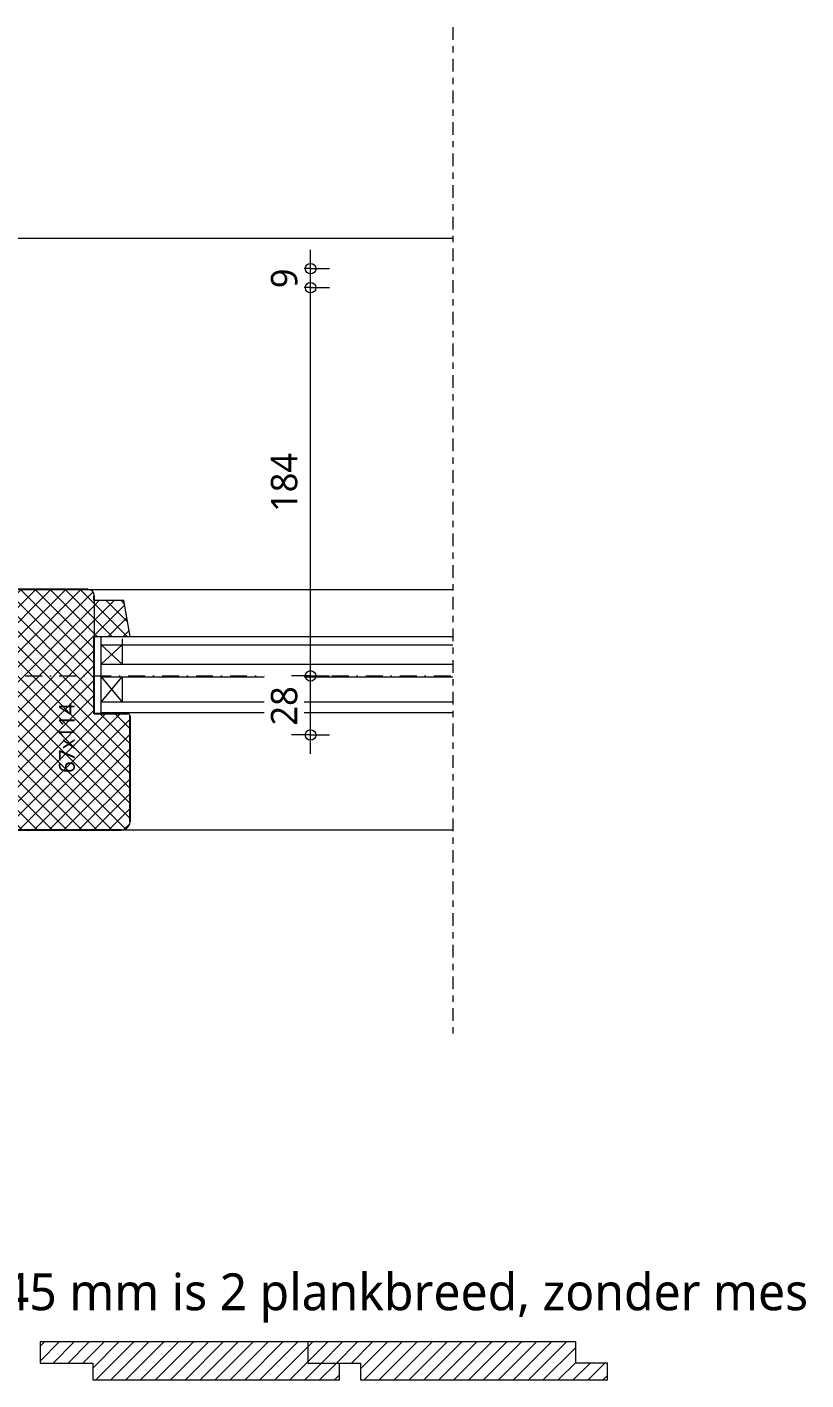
# Model space of a CAD drawing. Header units: millimetres. Extents: x 2927 to 18500, y -7154 to 6447.
# Drawn here: x 5186 to 5555, y -2736 to -2095 of the extents above; entities that cross this region are included whole.
import ezdxf

# ---------------------------------------------------------------- set-up
doc = ezdxf.new("R2010")
doc.units = ezdxf.units.MM
doc.linetypes.add('MV_center', pattern=[15, 6, -3, 3, -3])
doc.linetypes.add('MV_stramien', pattern=[16, 8, -4, 0, -4])
for name, color, linetype, lineweight in [('A-ANNO-DIMS', 211, 'Continuous', 13), ('A-ANNO-DIMS-5', 211, 'Continuous', 13), ('A-DETL', 90, 'Continuous', 13), ('A-DETL-GENF', 92, 'Continuous', 18), ('A-DETL-MEDM', 33, 'Continuous', 18), ('G-ANNO-TEXT', 231, 'Continuous', 13)]:
    doc.layers.add(name, color=color, linetype=linetype, lineweight=lineweight)
doc.styles.add('Segoe UI', font='segoeui.ttf', dxfattribs={"height": 7.5})
doc.styles.add('Segoe UI_3', font='segoeui.ttf', dxfattribs={"height": 12.5})
doc.styles.add('Segoe UI_4', font='segoeui.ttf', dxfattribs={"height": 17.5})
doc.dimstyles.new('2_5_mm_controle', dxfattribs={"dimscale": 304.8, "dimtxt": 13.092049, "dimasz": 0.016404, "dimexe": 0.029528, "dimexo": 0.0625, "dimgap": 0.008202, "dimtad": 1, "dimdec": 0, "dimzin": 0, "dimdsep": 46, "dimtxsty": 'Segoe UI_3', "dimblk1": 'DOTBLANK', "dimblk2": 'DOTBLANK', "dimsah": 1, "dimcen": 0.09, "dimdle": 0.029528, "dimazin": 0, "dimtfac": 1, "dimtdec": 4, "dimtix": 1, "dimtmove": 0, "dimatfit": 3, "dimfxl": 0.029528, "dimfxlon": 1, "dimtvp": 1, "dimtfill": 1, "dimtolj": 1, "dimtzin": 0, "dimarcsym": 2})
pattern_1 = [(45, (0, 0), (-3.535534, 3.535534), [])]
pattern_2 = [(45, (0, 0), (-3.535534, 3.535534), []), (135, (0, 0), (-3.535534, -3.535534), [])]

# ---------------------------------------------------------------- blocks, each defined once
blk = doc.blocks.new('31 dubbel_glas1 - Type 1-V180-Details Domera')
at = {"layer": 'A-DETL-GENF', "lineweight": 13}
for p, q in [((0, 0), (0, 36.19)), ((0, 32.19), (166.75, 32.19)), ((0, 23), (10, 32.19)), ((0, 32.19), (10, 23)), ((10, 35), (10, 23)), ((13.75, 36.19), (166.75, 36.19)), ((0, 23), (166.75, 23)), ((0, 17), (166.75, 17)), ((0, 5), (10, 17)), ((0, 17), (10, 5)), ((10, 17), (10, 5)), ((166.75, 5), (0, 5)), ((166.75, 0), (0, 0))]:
    blk.add_line(p, q, dxfattribs=at)
blk = doc.blocks.new('NLRS_00_DI_maskeer - Type 1-4234583-Details Domera')
at = {"layer": 'A-DETL-GENF', "linetype": 'MV_center'}
blk.add_line((377.5, 0), (-100, 0), dxfattribs=at)
blk = doc.blocks.new('DIMBLOCK130-Details Domera')
at = {"layer": 'A-ANNO-DIMS-5'}
for p, q in [((5320.52, -2402.58), (5311.52, -2402.58)), ((5320.52, -2439.58), (5320.52, -2402.58)), ((5320.52, -2402.58), (5329.52, -2402.58)), ((5320.52, -2430.58), (5311.52, -2430.58)), ((5320.52, -2430.58), (5329.52, -2430.58))]:
    blk.add_line(p, q, dxfattribs=at)
for centre in [(5320.52, -2402.58), (5320.52, -2430.58)]:
    blk.add_circle(centre, 2.5, dxfattribs=at)
at = {"layer": 'A-ANNO-DIMS-5', "color": 0, "insert": (5301.71, -2426.1), "char_height": 12.5, "width": 22.8516, "attachment_point": 1, "rotation": 90, "line_spacing_factor": 1.142579, "style": 'Segoe UI_3', "bg_fill": 3, "box_fill_scale": 1.25, "bg_fill_color": 9, "bg_fill_true_color": 13158600, "bg_fill_transparency": 0}
blk.add_mtext('28', dxfattribs=at)
blk = doc.blocks.new('_DotBlank')
at = {"color": 0, "linetype": 'ByBlock', "lineweight": -2}
blk.add_line((-0.5, 0), (-1, 0), dxfattribs=at)
blk.add_circle((0, 0), 0.5, dxfattribs=at)
blk = doc.blocks.new('DIMBLOCK131-Details Domera')
at = {"layer": 'A-ANNO-DIMS-5'}
for p, q in [((5320.52, -2218.58), (5311.52, -2218.58)), ((5320.52, -2402.58), (5320.52, -2218.58)), ((5320.52, -2218.58), (5329.52, -2218.58)), ((5320.52, -2402.58), (5311.52, -2402.58)), ((5320.52, -2402.58), (5329.52, -2402.58))]:
    blk.add_line(p, q, dxfattribs=at)
for centre in [(5320.52, -2218.58), (5320.52, -2402.58)]:
    blk.add_circle(centre, 2.5, dxfattribs=at)
at = {"layer": 'A-ANNO-DIMS-5', "color": 0, "insert": (5301.71, -2324.86), "char_height": 12.5, "width": 34.2774, "attachment_point": 1, "rotation": 90, "line_spacing_factor": 1.142579, "style": 'Segoe UI_3', "bg_fill": 3, "box_fill_scale": 1.25, "bg_fill_color": 9, "bg_fill_true_color": 13158600, "bg_fill_transparency": 0}
blk.add_mtext('184', dxfattribs=at)
blk = doc.blocks.new('DIMBLOCK132-Details Domera')
at = {"layer": 'A-ANNO-DIMS-5'}
for p, q in [((5320.52, -2218.58), (5320.52, -2200.58)), ((5320.52, -2209.58), (5311.52, -2209.58)), ((5320.52, -2209.58), (5329.52, -2209.58)), ((5320.52, -2218.58), (5311.52, -2218.58)), ((5320.52, -2218.58), (5329.52, -2218.58))]:
    blk.add_line(p, q, dxfattribs=at)
for centre in [(5320.52, -2209.58), (5320.52, -2218.58)]:
    blk.add_circle(centre, 2.5, dxfattribs=at)
at = {"layer": 'A-ANNO-DIMS-5', "color": 0, "insert": (5301.71, -2218.84), "char_height": 12.5, "width": 11.4258, "attachment_point": 1, "rotation": 90, "line_spacing_factor": 1.142579, "style": 'Segoe UI_3', "bg_fill": 3, "box_fill_scale": 1.25, "bg_fill_color": 9, "bg_fill_true_color": 13158600, "bg_fill_transparency": 0}
blk.add_mtext('9', dxfattribs=at)

msp = doc.modelspace()

# ---------------------------------------------------------------- hatches: boundary and pattern name
at = {"layer": 'A-DETL-GENF', "lineweight": 13}
h = msp.add_hatch(dxfattribs=at)
h.set_pattern_fill('FP_12', color=250, style=0, pattern_type=2)
h.set_pattern_definition(pattern_2)
h.paths.add_polyline_path([(5230.95, -2475.58), (5231.99, -2475.44), (5232.95, -2475.05), (5233.78, -2474.41), (5234.42, -2473.58), (5234.82, -2472.62), (5234.95, -2471.58), (5234.92, -2421.32), (5234.82, -2421.08), (5234.66, -2420.87), (5234.45, -2420.72), (5234.21, -2420.62), (5233.95, -2420.58), (5217.95, -2420.58), (5217.95, -2364.58), (5217.85, -2363.8), (5217.55, -2363.08), (5217.07, -2362.46), (5216.45, -2361.98), (5215.73, -2361.68), (5214.95, -2361.58), (5170.95, -2361.58), (5170.18, -2361.68), (5169.45, -2361.98), (5168.83, -2362.46), (5168.35, -2363.08), (5168.05, -2363.8), (5167.95, -2364.58), (5167.95, -2402.58), (5179.95, -2402.58), (5179.95, -2430.58), (5167.95, -2430.58), (5167.95, -2472.58), (5168.05, -2473.36), (5168.35, -2474.08), (5168.83, -2474.7), (5169.45, -2475.18), (5170.18, -2475.48), (5170.95, -2475.58), (5202.69, -2475.58)])
h = msp.add_hatch(dxfattribs=at)
h.set_pattern_fill('FP_12', color=250, style=0, pattern_type=2)
h.set_pattern_definition(pattern_2)
h.paths.add_polyline_path([(5234.95, -2383.89), (5231.95, -2366.89), (5217.95, -2366.89), (5217.95, -2383.89)])
h = msp.add_hatch(dxfattribs=at)
h.set_pattern_fill('FP_10', color=250, style=0, pattern_type=2)
h.set_pattern_definition(pattern_1)
h.paths.add_polyline_path([(5217.25, -2736.22), (5334.25, -2736.22), (5334.25, -2728.22), (5319.25, -2728.22), (5319.25, -2718.22), (5192.25, -2718.22), (5192.25, -2728.22), (5217.25, -2728.22)])
h = msp.add_hatch(dxfattribs=at)
h.set_pattern_fill('FP_10', color=250, style=0, pattern_type=2)
h.set_pattern_definition(pattern_1)
h.paths.add_polyline_path([(5461.25, -2736.22), (5461.25, -2728.22), (5446.25, -2728.22), (5446.25, -2718.22), (5319.25, -2718.22), (5319.25, -2728.22), (5344.25, -2728.22), (5344.25, -2736.22)])

# ---------------------------------------------------------------- linework, layer by layer
at = {"layer": 'A-DETL', "lineweight": 18}
for p, q in [((5177.45, -2195.08), (5387.95, -2195.08)), ((5214.95, -2361.58), (5387.95, -2361.58)), ((5217.95, -2366.89), (5217.95, -2383.89)), ((5231.95, -2366.89), (5217.95, -2366.89)), ((5234.95, -2383.89), (5231.95, -2366.89)), ((5217.95, -2383.89), (5234.95, -2383.89)), ((5218.62, -2475.58), (5387.95, -2475.58)), ((5192.25, -2718.22), (5192.25, -2728.22)), ((5319.25, -2718.22), (5192.25, -2718.22)), ((5319.25, -2718.22), (5319.25, -2728.22)), ((5446.25, -2718.22), (5319.25, -2718.22)), ((5446.25, -2728.22), (5446.25, -2718.22)), ((5192.25, -2728.22), (5217.25, -2728.22)), ((5217.25, -2728.22), (5217.25, -2736.22)), ((5319.25, -2728.22), (5344.25, -2728.22)), ((5334.25, -2736.22), (5334.25, -2728.22)), ((5344.25, -2728.22), (5344.25, -2736.22)), ((5461.25, -2728.22), (5446.25, -2728.22)), ((5461.25, -2736.22), (5461.25, -2728.22)), ((5217.25, -2736.22), (5334.25, -2736.22)), ((5344.25, -2736.22), (5461.25, -2736.22))]:
    msp.add_line(p, q, dxfattribs=at)
at = {"layer": 'A-DETL', "linetype": 'MV_stramien', "lineweight": 18}
for p, q in [((3929.49, -2402.58), (5214.41, -2402.58)), ((5217.95, -2402.58), (5387.95, -2402.58))]:
    msp.add_line(p, q, dxfattribs=at)
at = {"layer": 'A-DETL', "lineweight": 18}
for centre, radius, start, end in [((5214.95, -2364.58), 3, 0, 90), ((5233.95, -2421.58), 1, 360, 90), ((5230.95, -2471.58), 4, 270, 0)]:
    msp.add_arc(centre, radius, start, end, dxfattribs=at)
at = {"layer": 'A-DETL-MEDM', "lineweight": 25}
for p, q in [((5214.95, -2361.58), (5170.95, -2361.58)), ((5217.95, -2366.89), (5217.95, -2364.58)), ((5217.95, -2420.58), (5217.95, -2383.89)), ((5233.95, -2420.58), (5217.95, -2420.58)), ((5234.95, -2471.58), (5234.95, -2421.58)), ((5170.95, -2475.58), (5230.95, -2475.58))]:
    msp.add_line(p, q, dxfattribs=at)

# ---------------------------------------------------------------- block references
at = {"layer": 'A-DETL-GENF', "linetype": 'MV_center', "rotation": 89.99999999999962}
msp.add_blockref('NLRS_00_DI_maskeer - Type 1-4234583-Details Domera', (5387.95, -2472.58), dxfattribs=at)
at = {"layer": 'A-DETL-GENF', "lineweight": 13}
msp.add_blockref('31 dubbel_glas1 - Type 1-V180-Details Domera', (5221.2, -2420.08), dxfattribs=at)

# ---------------------------------------------------------------- texts
at = {"layer": 'G-ANNO-TEXT', "color": 8, "insert": (5201.24, -2448.59), "char_height": 7.5, "width": 40.0844, "attachment_point": 1, "rotation": 90, "style": 'Segoe UI'}
msp.add_mtext('67x114', dxfattribs=at)
at = {"layer": 'G-ANNO-TEXT', "color": 1, "insert": (5161.1, -2685.7), "char_height": 17.5, "width": 488.2277, "attachment_point": 1, "style": 'Segoe UI_4'}
msp.add_mtext('245 mm is 2 plankbreed, zonder mes', dxfattribs=at)

# ---------------------------------------------------------------- next in the draw order: dimensions: what is measured, and where the dimension line sits
at = {"layer": 'A-ANNO-DIMS'}
dim = msp.add_linear_dim(base=(5320.52, -2402.58), p1=(5311.52, -2430.58), p2=(5311.52, -2402.58), angle=90, dimstyle='2_5_mm_controle', override={"dimpost": '<>', "dimfxl": 28}, dxfattribs=at)
dim.commit()
dim.dimension.update_dxf_attribs({"geometry": 'DIMBLOCK130-Details Domera', "text_midpoint": (5311.56, -2416.58)})

# ---------------------------------------------------------------- next in the draw order: dimensions: what is measured, and where the dimension line sits
dim = msp.add_linear_dim(base=(5320.52, -2218.58), p1=(5311.52, -2402.58), p2=(5311.52, -2218.58), angle=90, dimstyle='2_5_mm_controle', override={"dimpost": '<>', "dimfxl": 184}, dxfattribs=at)
dim.commit()
dim.dimension.update_dxf_attribs({"geometry": 'DIMBLOCK131-Details Domera', "text_midpoint": (5311.53, -2310.58)})

# ---------------------------------------------------------------- next in the draw order: dimensions: what is measured, and where the dimension line sits
dim = msp.add_linear_dim(base=(5320.52, -2209.58), p1=(5311.52, -2218.58), p2=(5311.52, -2209.58), angle=90, dimstyle='2_5_mm_controle', override={"dimpost": '<>', "dimfxl": 9}, dxfattribs=at)
dim.commit()
dim.dimension.update_dxf_attribs({"geometry": 'DIMBLOCK132-Details Domera', "text_midpoint": (5311.56, -2214.08)})

doc.saveas('drawing.dxf')
